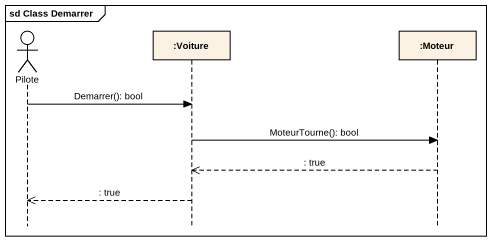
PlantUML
@startuml
mainframe sd Class Demarrer
hide footbox
actor Pilote
participant ":Voiture" as Voiture
participant ":Moteur" as Moteur

Pilote -> Voiture : Demarrer(): bool
Voiture -> Moteur : MoteurTourne(): bool
Moteur -->> Voiture : : true
Voiture -->> Pilote : : true
@enduml
